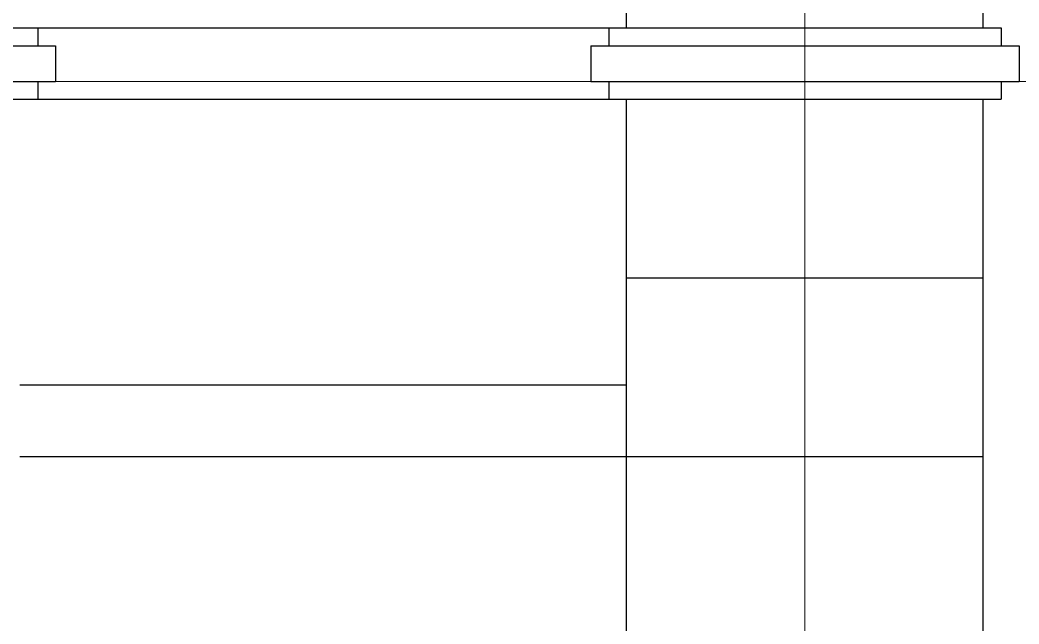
# Model space of a CAD drawing. Extents: x 1188826 to 1909461, y 608442 to 1651179.
# Drawn here: x 1700842 to 1703642, y 1032744 to 1034436 of the extents above; entities that cross this region are included whole.
import ezdxf

# ---------------------------------------------------------------- set-up
doc = ezdxf.new("R2010")
doc.units = 0
doc.header["$LTSCALE"] = 1000
doc.header["$MEASUREMENT"] = 0
doc.linetypes.add('ACAD_ISO10W100', pattern=[18.5, 12, -3, 0.5, -3])
doc.linetypes.add('DOTE', pattern=[2.42, 2, -0.2, 0.02, -0.2])
doc.layers.add('DOTE', color=19, linetype='DOTE', lineweight=9)
doc.layers.add('分缝', color=37, linetype='Continuous')
doc.layers.add('立面线', color=40, linetype='Continuous')

msp = doc.modelspace()

# ---------------------------------------------------------------- linework, layer by layer
at = {"layer": 'DOTE', "linetype": 'ACAD_ISO10W100', "ltscale": 100}
for p, q in [((1703042, 1036013.4), (1703042, 1027963.4)), ((1687342.5, 1034263.4), (1705542.3, 1034263.4))]:
    msp.add_line(p, q, dxfattribs=at)
at = {"layer": '分缝'}
for p, q in [((1702542.3, 1033713.4), (1703542.3, 1033713.4)), ((1702542.3, 1033213.4), (1703542.3, 1033213.4))]:
    msp.add_line(p, q, dxfattribs=at)
at = {"layer": '立面线'}
for p, q in [((1702542.3, 1034413.4), (1702542.3, 1035013.4)), ((1703542.3, 1034413.4), (1703542.3, 1035013.4)), ((1699992.3, 1034413.4), (1703592.3, 1034413.4)), ((1700892.3, 1034413.4), (1700892.3, 1034363.4)), ((1702492.3, 1034413.4), (1702492.3, 1034363.4)), ((1703592.3, 1034413.4), (1703592.3, 1034363.4)), ((1699942.3, 1034363.4), (1700942.3, 1034363.4)), ((1700942.3, 1034363.4), (1700942.3, 1034263.4)), ((1702442.3, 1034363.4), (1702442.3, 1034263.4)), ((1702442.3, 1034363.4), (1703642.3, 1034363.4)), ((1703642.3, 1034363.4), (1703642.3, 1034263.4)), ((1699942.3, 1034263.4), (1700942.3, 1034263.4)), ((1700892.3, 1034263.4), (1700892.3, 1034213.4)), ((1702442.3, 1034263.4), (1703642.3, 1034263.4)), ((1702492.3, 1034263.4), (1702492.3, 1034213.4)), ((1703592.3, 1034263.4), (1703592.3, 1034213.4)), ((1699992.3, 1034213.4), (1703592.3, 1034213.4)), ((1702542.3, 1029513.4), (1702542.3, 1034213.4)), ((1703542.3, 1029513.4), (1703542.3, 1034213.4)), ((1700842.3, 1033413.4), (1702542.3, 1033413.4)), ((1700842.3, 1033213.4), (1702542.3, 1033213.4))]:
    msp.add_line(p, q, dxfattribs=at)

doc.saveas('drawing.dxf')
